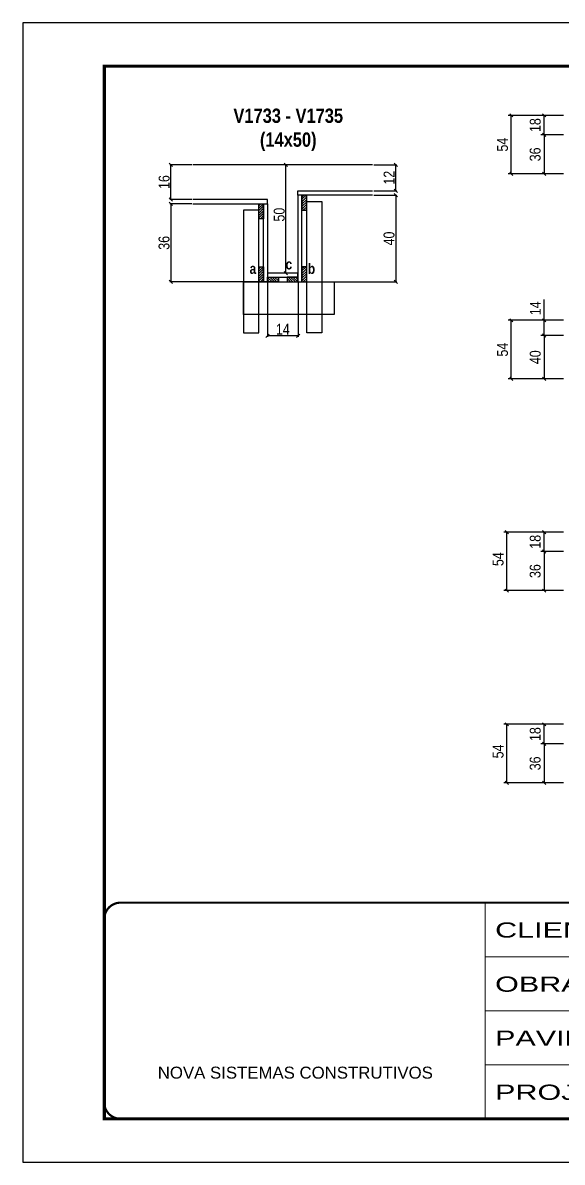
# Model space of a CAD drawing. Extents: x 3309 to 10008, y -2522 to 14608.
# Drawn here: x 8078 to 8574, y 7815 to 8865 of the extents above; entities that cross this region are included whole.
import ezdxf

# ---------------------------------------------------------------- set-up
doc = ezdxf.new("R2010")
doc.units = 0
doc.linetypes.add('CONTINUO', pattern=[0])
doc.linetypes.add('DASHED', pattern=[0.75, 0.5, -0.25])
for name, color, linetype, lineweight in [('CONCRETO', 251, 'Continuous', 25), ('Folhas', 255, 'Continuous', 9), ('SARRAFO DE PRESSAO', 251, 'DASHED', 9)]:
    doc.layers.add(name, color=color, linetype=linetype, lineweight=lineweight)
for name, color, linetype in [('COTA', 241, 'Continuous'), ('detalhes', 4, 'Continuous'), ('NOMENCLATURA', 7, 'Continuous'), ('Painéis', 200, 'Continuous'), ('SARR_2.2x7', 40, 'Continuous'), ('SARR_3.5x7', 81, 'Continuous')]:
    doc.layers.add(name, color=color, linetype=linetype)
doc.layers.add('Laje_Perimetro', color=7, linetype='Continuous', plot=False)
doc.styles.add('ARIAL', font='arial.ttf')
doc.styles.add('COTA TECNICA', font='techl___.ttf', dxfattribs={"height": 10})
doc.styles.add('COTA TECNICA 2X', font='techl___.ttf', dxfattribs={"height": 10})
doc.styles.add('TECNICA', font='techb___.ttf', dxfattribs={"height": 10})
doc.styles.add('Tecnologia', font='')
doc.styles.get('Tecnologia').set_extended_font_data('Forgotten Futurist')
doc.dimstyles.new('PAINEL', dxfattribs={"dimtxt": 10, "dimasz": 3, "dimexe": 3, "dimexo": 3, "dimgap": 3, "dimtad": 1, "dimdec": 1, "dimzin": 12, "dimdsep": 46, "dimtxsty": 'COTA TECNICA', "dimblk1": 'OBLIQUE', "dimblk2": 'OBLIQUE', "dimsah": 1, "dimcen": 0.9, "dimclrd": 4, "dimclre": 4, "dimclrt": 240, "dimadec": 1, "dimazin": 3, "dimtfac": 1, "dimtdec": 1, "dimtmove": 0, "dimatfit": 3, "dimfxl": 1, "dimtolj": 1, "dimtzin": 12, "dimarcsym": 0})
doc.dimstyles.new('SECAO', dxfattribs={"dimscale": 0.333333, "dimtxt": 5, "dimasz": 9, "dimexe": 3, "dimexo": 3, "dimgap": 3, "dimtad": 1, "dimdec": 1, "dimlfac": 0.5, "dimzin": 12, "dimdsep": 46, "dimtxsty": 'COTA TECNICA 2X', "dimblk1": 'OBLIQUE', "dimblk2": 'OBLIQUE', "dimsah": 1, "dimcen": 0.9, "dimclrd": 4, "dimclre": 4, "dimclrt": 240, "dimadec": 1, "dimazin": 3, "dimtfac": 1, "dimtdec": 1, "dimtmove": 0, "dimatfit": 3, "dimfxl": 1, "dimtolj": 1, "dimtzin": 12, "dimarcsym": 0})

# ---------------------------------------------------------------- blocks, each defined once
blk = doc.blocks.new('9999999999')
at = {"color": 30, "linetype": 'CONTINUO'}
for p, q in [((98564.6, 34230.2), (98564.6, 34429.4)), ((98564.6, 34379.6), (99584, 34379.6)), ((98564.6, 34329.8), (99488, 34329.8)), ((99584, 34329.8), (99488, 34329.8)), ((99488, 34329.8), (99488, 34230.2)), ((98564.6, 34280), (99488, 34280))]:
    blk.add_line(p, q, dxfattribs=at)
at = {"color": 30, "linetype": 'CONTINUO', "const_width": 2}
blk.add_lwpolyline([(99584, 34230.2), (99584, 34414.4, 0.414214), (99569, 34429.4), (98229, 34429.4, 0.414214), (98214, 34414.4), (98214, 34245.2, 0.414214), (98229, 34230.2), (99584, 34230.2)], format="xyb", dxfattribs=at)
at = {"layer": 'Folhas'}
blk.add_lwpolyline([(98139, 34190.2), (99624, 34190.2), (99624, 35240.2), (98139, 35240.2)], close=True, dxfattribs=at)
at = {"layer": 'Folhas', "color": 30, "const_width": 3}
blk.add_lwpolyline([(98214, 34230.2), (99584, 34230.2), (99584, 35200.2), (98214, 35200.2)], close=True, dxfattribs=at)
at = {"color": 7, "linetype": 'Continuous', "ltscale": 5, "style": 'ARIAL'}
for s, height, p in [('SKR', 15.48, (98837.7, 34393.1)), ('LEAF LOEFGREN', 15.483, (98837.7, 34343.3)), ('ÁTICO', 15.48, (98837.7, 34293.5)), ('NOVA SISTEMAS CONSTRUTIVOS', 11.059, (98263.2, 34267.2)), ('LATERAIS DE VIGAS', 15.483, (98837.7, 34243.7))]:
    blk.add_text(s, height=height, dxfattribs=at).set_placement(p)
at = {"layer": 'Folhas', "color": 7, "style": 'Tecnologia', "width": 1.5}
for s, p in [('CLIENTE:', (98573.7, 34397.2)), ('OBRA:', (98573.7, 34347.3)), ('PAVIMENTO:', (98573.7, 34297.5)), ('PROJETO:', (98573.7, 34247.7))]:
    blk.add_text(s, height=14, dxfattribs=at).set_placement(p)
blk = doc.blocks.new('_Oblique')
at = {"color": 0, "linetype": 'ByBlock', "lineweight": -2}
blk.add_line((-0.5, -0.5), (0.5, 0.5), dxfattribs=at)
blk = doc.blocks.new('*D3283')
at = {"layer": 'COTA', "color": 4, "lineweight": -2, "transparency": 16777216}
for p, q in [((8303.2, 8625.2), (8303.2, 8575.5)), ((8331.2, 8625.2), (8331.2, 8575.5)), ((8331.2, 8576.5), (8303.2, 8576.5))]:
    blk.add_line(p, q, dxfattribs=at)
at = {"layer": 'Defpoints', "color": 0, "transparency": 16777216}
for p in [(8303.2, 8626.2), (8331.2, 8626.2), (8303.2, 8576.5)]:
    blk.add_point(p, dxfattribs=at)
at = {"layer": 'COTA', "color": 4, "lineweight": -2, "transparency": 16777216, "xscale": 3, "yscale": 3, "zscale": 3, "rotation": 180}
blk.add_blockref('_Oblique', (8303.2, 8576.5), dxfattribs=at)
at = {"layer": 'COTA', "color": 4, "lineweight": -2, "transparency": 16777216, "xscale": 3, "yscale": 3, "zscale": 3}
blk.add_blockref('_Oblique', (8331.2, 8576.5), dxfattribs=at)
at = {"layer": 'COTA', "color": 240, "transparency": 16777216, "insert": (8317.2, 8582.6), "char_height": 10, "attachment_point": 5, "style": 'COTA TECNICA 2X'}
blk.add_mtext('\\A1;14', dxfattribs=at)
blk = doc.blocks.new('*D3284')
at = {"layer": 'COTA', "color": 4, "lineweight": -2, "transparency": 16777216}
for p, q in [((8233.5, 8698.2), (8213.1, 8698.2)), ((8214.1, 8698.2), (8214.1, 8626.2)), ((8294.2, 8626.2), (8213.1, 8626.2))]:
    blk.add_line(p, q, dxfattribs=at)
at = {"layer": 'Defpoints', "color": 0, "transparency": 16777216}
for p in [(8234.5, 8698.2), (8214.1, 8626.2), (8295.2, 8626.2, 0)]:
    blk.add_point(p, dxfattribs=at)
at = {"layer": 'COTA', "color": 4, "lineweight": -2, "transparency": 16777216, "xscale": 3, "yscale": 3, "zscale": 3}
for p, rotation in [((8214.1, 8698.2), 90), ((8214.1, 8626.2), 270)]:
    blk.add_blockref('_Oblique', p, dxfattribs=dict(at, rotation=rotation))
at = {"layer": 'COTA', "color": 240, "transparency": 16777216, "insert": (8207.9, 8662.2), "char_height": 10, "attachment_point": 5, "rotation": 90, "style": 'COTA TECNICA 2X'}
blk.add_mtext('\\A1;36', dxfattribs=at)
blk = doc.blocks.new('*D3285')
at = {"layer": 'COTA', "color": 4, "lineweight": -2, "transparency": 16777216}
for p, q in [((8400.9, 8706.2), (8422.1, 8706.2)), ((8421.1, 8706.2), (8421.1, 8626.2)), ((8340.2, 8626.2), (8422.1, 8626.2))]:
    blk.add_line(p, q, dxfattribs=at)
at = {"layer": 'Defpoints', "color": 0, "transparency": 16777216}
for p in [(8399.9, 8706.2), (8339.2, 8626.2, 0), (8421.1, 8626.2)]:
    blk.add_point(p, dxfattribs=at)
at = {"layer": 'COTA', "color": 4, "lineweight": -2, "transparency": 16777216, "xscale": 3, "yscale": 3, "zscale": 3}
for p, rotation in [((8421.1, 8706.2), 90), ((8421.1, 8626.2), 270)]:
    blk.add_blockref('_Oblique', p, dxfattribs=dict(at, rotation=rotation))
at = {"layer": 'COTA', "color": 240, "transparency": 16777216, "insert": (8415, 8666.2), "char_height": 10, "attachment_point": 5, "rotation": 90, "style": 'COTA TECNICA 2X'}
blk.add_mtext('\\A1;40', dxfattribs=at)
blk = doc.blocks.new('*D3286')
at = {"layer": 'COTA', "color": 4, "lineweight": -2, "transparency": 16777216}
for p, q in [((8330.2, 8734.2), (8319, 8734.2)), ((8320, 8634.2), (8320, 8734.2)), ((8330.2, 8634.2), (8319, 8634.2))]:
    blk.add_line(p, q, dxfattribs=at)
at = {"layer": 'Defpoints', "color": 0, "transparency": 16777216}
for p in [(8320, 8734.2), (8331.2, 8734.2), (8331.2, 8634.2)]:
    blk.add_point(p, dxfattribs=at)
at = {"layer": 'COTA', "color": 4, "lineweight": -2, "transparency": 16777216, "xscale": 3, "yscale": 3, "zscale": 3}
for p, rotation in [((8320, 8734.2), 90), ((8320, 8634.2), 270)]:
    blk.add_blockref('_Oblique', p, dxfattribs=dict(at, rotation=rotation))
at = {"layer": 'COTA', "color": 240, "transparency": 16777216, "insert": (8313.9, 8688.2), "char_height": 10, "attachment_point": 5, "rotation": 90, "style": 'COTA TECNICA 2X'}
blk.add_mtext('\\A1;50', dxfattribs=at)
blk = doc.blocks.new('*D3287')
at = {"layer": 'COTA', "color": 4, "lineweight": -2, "transparency": 16777216}
for p, q in [((8400.9, 8734.2), (8422.1, 8734.2)), ((8421.1, 8710.2), (8421.1, 8734.2)), ((8400.9, 8710.2), (8422.1, 8710.2))]:
    blk.add_line(p, q, dxfattribs=at)
at = {"layer": 'Defpoints', "color": 0, "transparency": 16777216}
for p in [(8399.9, 8734.2), (8421.1, 8734.2), (8399.9, 8710.2)]:
    blk.add_point(p, dxfattribs=at)
at = {"layer": 'COTA', "color": 4, "lineweight": -2, "transparency": 16777216, "xscale": 3, "yscale": 3, "zscale": 3}
for p, rotation in [((8421.1, 8734.2), 90), ((8421.1, 8710.2), 270)]:
    blk.add_blockref('_Oblique', p, dxfattribs=dict(at, rotation=rotation))
at = {"layer": 'COTA', "color": 240, "transparency": 16777216, "insert": (8415, 8722.2), "char_height": 10, "attachment_point": 5, "rotation": 90, "style": 'COTA TECNICA 2X'}
blk.add_mtext('\\A1;12', dxfattribs=at)
blk = doc.blocks.new('*D3308')
at = {"layer": 'COTA', "color": 4, "lineweight": -2, "transparency": 16777216}
for p, q in [((8233.5, 8734.2), (8213.1, 8734.2)), ((8214.1, 8702.2), (8214.1, 8734.2)), ((8233.5, 8702.2), (8213.1, 8702.2))]:
    blk.add_line(p, q, dxfattribs=at)
at = {"layer": 'Defpoints', "color": 0, "transparency": 16777216}
for p in [(8214.1, 8734.2), (8234.5, 8734.2), (8234.5, 8702.2)]:
    blk.add_point(p, dxfattribs=at)
at = {"layer": 'COTA', "color": 4, "lineweight": -2, "transparency": 16777216, "xscale": 3, "yscale": 3, "zscale": 3}
for p, rotation in [((8214.1, 8734.2), 90), ((8214.1, 8702.2), 270)]:
    blk.add_blockref('_Oblique', p, dxfattribs=dict(at, rotation=rotation))
at = {"layer": 'COTA', "color": 240, "transparency": 16777216, "insert": (8208, 8718.2), "char_height": 10, "attachment_point": 5, "rotation": 90, "style": 'COTA TECNICA 2X'}
blk.add_mtext('\\A1;16', dxfattribs=at)
blk = doc.blocks.new('*D3312')
at = {"layer": 'COTA', "color": 4, "lineweight": -2, "transparency": 16777216}
for p, q in [((8575.4, 8779.7), (8554.7, 8779.7)), ((8557.7, 8761.7), (8557.7, 8779.7)), ((8575.4, 8761.7), (8554.7, 8761.7))]:
    blk.add_line(p, q, dxfattribs=at)
at = {"layer": 'Defpoints', "color": 0, "transparency": 16777216}
for p in [(8557.7, 8779.7), (8578.4, 8779.7), (8578.4, 8761.7)]:
    blk.add_point(p, dxfattribs=at)
at = {"layer": 'COTA', "color": 4, "lineweight": -2, "transparency": 16777216, "xscale": 3, "yscale": 3, "zscale": 3}
for p, rotation in [((8557.7, 8779.7), 90), ((8557.7, 8761.7), 270)]:
    blk.add_blockref('_Oblique', p, dxfattribs=dict(at, rotation=rotation))
at = {"layer": 'COTA', "color": 240, "transparency": 16777216, "insert": (8549.6, 8770.7), "char_height": 10, "attachment_point": 5, "rotation": 90, "style": 'COTA TECNICA'}
blk.add_mtext('\\A1;18', dxfattribs=at)
blk = doc.blocks.new('*D3313')
at = {"layer": 'COTA', "color": 4, "lineweight": -2, "transparency": 16777216}
for p, q in [((8575.4, 8761.7), (8554.7, 8761.7)), ((8557.7, 8761.7), (8557.7, 8725.7)), ((8575.4, 8725.7), (8554.7, 8725.7))]:
    blk.add_line(p, q, dxfattribs=at)
at = {"layer": 'Defpoints', "color": 0, "transparency": 16777216}
for p in [(8578.4, 8761.7), (8557.7, 8725.7), (8578.4, 8725.7)]:
    blk.add_point(p, dxfattribs=at)
at = {"layer": 'COTA', "color": 4, "lineweight": -2, "transparency": 16777216, "xscale": 3, "yscale": 3, "zscale": 3}
for p, rotation in [((8557.7, 8761.7), 90), ((8557.7, 8725.7), 270)]:
    blk.add_blockref('_Oblique', p, dxfattribs=dict(at, rotation=rotation))
at = {"layer": 'COTA', "color": 240, "transparency": 16777216, "insert": (8549.5, 8743.7), "char_height": 10, "attachment_point": 5, "rotation": 90, "style": 'COTA TECNICA'}
blk.add_mtext('\\A1;36', dxfattribs=at)
blk = doc.blocks.new('*D3314')
at = {"layer": 'COTA', "color": 4, "lineweight": -2, "transparency": 16777216}
for p, q in [((8575.4, 8779.7), (8524.5, 8779.7)), ((8527.5, 8725.7), (8527.5, 8779.7)), ((8575.4, 8725.7), (8524.5, 8725.7))]:
    blk.add_line(p, q, dxfattribs=at)
at = {"layer": 'Defpoints', "color": 0, "transparency": 16777216}
for p in [(8527.5, 8779.7), (8578.4, 8779.7), (8578.4, 8725.7)]:
    blk.add_point(p, dxfattribs=at)
at = {"layer": 'COTA', "color": 4, "lineweight": -2, "transparency": 16777216, "xscale": 3, "yscale": 3, "zscale": 3}
for p, rotation in [((8527.5, 8779.7), 90), ((8527.5, 8725.7), 270)]:
    blk.add_blockref('_Oblique', p, dxfattribs=dict(at, rotation=rotation))
at = {"layer": 'COTA', "color": 240, "transparency": 16777216, "insert": (8519.4, 8752.7), "char_height": 10, "attachment_point": 5, "rotation": 90, "style": 'COTA TECNICA'}
blk.add_mtext('\\A1;54', dxfattribs=at)
blk = doc.blocks.new('*D3293')
at = {"layer": 'COTA', "color": 4, "lineweight": -2, "transparency": 16777216}
for p, q in [((8557.7, 8590.8), (8557.7, 8610)), ((8575.4, 8590.8), (8554.7, 8590.8)), ((8557.7, 8576.8), (8557.7, 8590.8)), ((8575.4, 8576.8), (8554.7, 8576.8))]:
    blk.add_line(p, q, dxfattribs=at)
at = {"layer": 'Defpoints', "color": 0, "transparency": 16777216}
for p in [(8557.7, 8590.8), (8578.4, 8590.8), (8578.4, 8576.8)]:
    blk.add_point(p, dxfattribs=at)
at = {"layer": 'COTA', "color": 4, "lineweight": -2, "transparency": 16777216, "xscale": 3, "yscale": 3, "zscale": 3}
for p, rotation in [((8557.7, 8590.8), 90), ((8557.7, 8576.8), 270)]:
    blk.add_blockref('_Oblique', p, dxfattribs=dict(at, rotation=rotation))
at = {"layer": 'COTA', "color": 240, "transparency": 16777216, "insert": (8549.6, 8601.9), "char_height": 10, "attachment_point": 5, "rotation": 90, "style": 'COTA TECNICA'}
blk.add_mtext('\\A1;14', dxfattribs=at)
blk = doc.blocks.new('*D3294')
at = {"layer": 'COTA', "color": 4, "lineweight": -2, "transparency": 16777216}
for p, q in [((8575.4, 8576.8), (8554.7, 8576.8)), ((8557.7, 8576.8), (8557.7, 8536.8)), ((8575.4, 8536.8), (8554.7, 8536.8))]:
    blk.add_line(p, q, dxfattribs=at)
at = {"layer": 'Defpoints', "color": 0, "transparency": 16777216}
for p in [(8578.4, 8576.8), (8557.7, 8536.8), (8578.4, 8536.8)]:
    blk.add_point(p, dxfattribs=at)
at = {"layer": 'COTA', "color": 4, "lineweight": -2, "transparency": 16777216, "xscale": 3, "yscale": 3, "zscale": 3}
for p, rotation in [((8557.7, 8576.8), 90), ((8557.7, 8536.8), 270)]:
    blk.add_blockref('_Oblique', p, dxfattribs=dict(at, rotation=rotation))
at = {"layer": 'COTA', "color": 240, "transparency": 16777216, "insert": (8549.6, 8556.8), "char_height": 10, "attachment_point": 5, "rotation": 90, "style": 'COTA TECNICA'}
blk.add_mtext('\\A1;40', dxfattribs=at)
blk = doc.blocks.new('*D3295')
at = {"layer": 'COTA', "color": 4, "lineweight": -2, "transparency": 16777216}
for p, q in [((8575.4, 8590.8), (8524.5, 8590.8)), ((8527.5, 8536.8), (8527.5, 8590.8)), ((8575.4, 8536.8), (8524.5, 8536.8))]:
    blk.add_line(p, q, dxfattribs=at)
at = {"layer": 'Defpoints', "color": 0, "transparency": 16777216}
for p in [(8527.5, 8590.8), (8578.4, 8590.8), (8578.4, 8536.8)]:
    blk.add_point(p, dxfattribs=at)
at = {"layer": 'COTA', "color": 4, "lineweight": -2, "transparency": 16777216, "xscale": 3, "yscale": 3, "zscale": 3}
for p, rotation in [((8527.5, 8590.8), 90), ((8527.5, 8536.8), 270)]:
    blk.add_blockref('_Oblique', p, dxfattribs=dict(at, rotation=rotation))
at = {"layer": 'COTA', "color": 240, "transparency": 16777216, "insert": (8519.4, 8563.8), "char_height": 10, "attachment_point": 5, "rotation": 90, "style": 'COTA TECNICA'}
blk.add_mtext('\\A1;54', dxfattribs=at)
blk = doc.blocks.new('*D3299')
at = {"layer": 'COTA', "color": 4, "lineweight": -2, "transparency": 16777216}
for p, q in [((8575.4, 8395.7), (8554.7, 8395.7)), ((8557.7, 8377.7), (8557.7, 8395.7)), ((8575.4, 8377.7), (8554.7, 8377.7))]:
    blk.add_line(p, q, dxfattribs=at)
at = {"layer": 'Defpoints', "color": 0, "transparency": 16777216}
for p in [(8557.7, 8395.7), (8578.4, 8395.7), (8578.4, 8377.7)]:
    blk.add_point(p, dxfattribs=at)
at = {"layer": 'COTA', "color": 4, "lineweight": -2, "transparency": 16777216, "xscale": 3, "yscale": 3, "zscale": 3}
for p, rotation in [((8557.7, 8395.7), 90), ((8557.7, 8377.7), 270)]:
    blk.add_blockref('_Oblique', p, dxfattribs=dict(at, rotation=rotation))
at = {"layer": 'COTA', "color": 240, "transparency": 16777216, "insert": (8549.6, 8386.7), "char_height": 10, "attachment_point": 5, "rotation": 90, "style": 'COTA TECNICA'}
blk.add_mtext('\\A1;18', dxfattribs=at)
blk = doc.blocks.new('*D3300')
at = {"layer": 'COTA', "color": 4, "lineweight": -2, "transparency": 16777216}
for p, q in [((8575.4, 8377.7), (8554.7, 8377.7)), ((8557.7, 8377.7), (8557.7, 8341.7)), ((8575.4, 8341.7), (8554.7, 8341.7))]:
    blk.add_line(p, q, dxfattribs=at)
at = {"layer": 'Defpoints', "color": 0, "transparency": 16777216}
for p in [(8578.4, 8377.7), (8557.7, 8341.7), (8578.4, 8341.7)]:
    blk.add_point(p, dxfattribs=at)
at = {"layer": 'COTA', "color": 4, "lineweight": -2, "transparency": 16777216, "xscale": 3, "yscale": 3, "zscale": 3}
for p, rotation in [((8557.7, 8377.7), 90), ((8557.7, 8341.7), 270)]:
    blk.add_blockref('_Oblique', p, dxfattribs=dict(at, rotation=rotation))
at = {"layer": 'COTA', "color": 240, "transparency": 16777216, "insert": (8549.5, 8359.7), "char_height": 10, "attachment_point": 5, "rotation": 90, "style": 'COTA TECNICA'}
blk.add_mtext('\\A1;36', dxfattribs=at)
blk = doc.blocks.new('*D3301')
at = {"layer": 'COTA', "color": 4, "lineweight": -2, "transparency": 16777216}
for p, q in [((8575.4, 8395.7), (8520.5, 8395.7)), ((8523.5, 8341.7), (8523.5, 8395.7)), ((8575.4, 8341.7), (8520.5, 8341.7))]:
    blk.add_line(p, q, dxfattribs=at)
at = {"layer": 'Defpoints', "color": 0, "transparency": 16777216}
for p in [(8523.5, 8395.7), (8578.4, 8395.7), (8578.4, 8341.7)]:
    blk.add_point(p, dxfattribs=at)
at = {"layer": 'COTA', "color": 4, "lineweight": -2, "transparency": 16777216, "xscale": 3, "yscale": 3, "zscale": 3}
for p, rotation in [((8523.5, 8395.7), 90), ((8523.5, 8341.7), 270)]:
    blk.add_blockref('_Oblique', p, dxfattribs=dict(at, rotation=rotation))
at = {"layer": 'COTA', "color": 240, "transparency": 16777216, "insert": (8515.4, 8370.7), "char_height": 10, "attachment_point": 5, "rotation": 90, "style": 'COTA TECNICA'}
blk.add_mtext('\\A1;54', dxfattribs=at)
blk = doc.blocks.new('*D3305')
at = {"layer": 'COTA', "color": 4, "lineweight": -2, "transparency": 16777216}
for p, q in [((8575.4, 8218.5), (8554.7, 8218.5)), ((8557.7, 8200.5), (8557.7, 8218.5)), ((8575.4, 8200.5), (8554.7, 8200.5))]:
    blk.add_line(p, q, dxfattribs=at)
at = {"layer": 'Defpoints', "color": 0, "transparency": 16777216}
for p in [(8557.7, 8218.5), (8578.4, 8218.5), (8578.4, 8200.5)]:
    blk.add_point(p, dxfattribs=at)
at = {"layer": 'COTA', "color": 4, "lineweight": -2, "transparency": 16777216, "xscale": 3, "yscale": 3, "zscale": 3}
for p, rotation in [((8557.7, 8218.5), 90), ((8557.7, 8200.5), 270)]:
    blk.add_blockref('_Oblique', p, dxfattribs=dict(at, rotation=rotation))
at = {"layer": 'COTA', "color": 240, "transparency": 16777216, "insert": (8549.6, 8209.5), "char_height": 10, "attachment_point": 5, "rotation": 90, "style": 'COTA TECNICA'}
blk.add_mtext('\\A1;18', dxfattribs=at)
blk = doc.blocks.new('*D3306')
at = {"layer": 'COTA', "color": 4, "lineweight": -2, "transparency": 16777216}
for p, q in [((8575.4, 8200.5), (8554.7, 8200.5)), ((8557.7, 8200.5), (8557.7, 8164.5)), ((8575.4, 8164.5), (8554.7, 8164.5))]:
    blk.add_line(p, q, dxfattribs=at)
at = {"layer": 'Defpoints', "color": 0, "transparency": 16777216}
for p in [(8578.4, 8200.5), (8557.7, 8164.5), (8578.4, 8164.5)]:
    blk.add_point(p, dxfattribs=at)
at = {"layer": 'COTA', "color": 4, "lineweight": -2, "transparency": 16777216, "xscale": 3, "yscale": 3, "zscale": 3}
for p, rotation in [((8557.7, 8200.5), 90), ((8557.7, 8164.5), 270)]:
    blk.add_blockref('_Oblique', p, dxfattribs=dict(at, rotation=rotation))
at = {"layer": 'COTA', "color": 240, "transparency": 16777216, "insert": (8549.5, 8182.5), "char_height": 10, "attachment_point": 5, "rotation": 90, "style": 'COTA TECNICA'}
blk.add_mtext('\\A1;36', dxfattribs=at)
blk = doc.blocks.new('*D3307')
at = {"layer": 'COTA', "color": 4, "lineweight": -2, "transparency": 16777216}
for p, q in [((8575.4, 8218.5), (8520.5, 8218.5)), ((8523.5, 8164.5), (8523.5, 8218.5)), ((8575.4, 8164.5), (8520.5, 8164.5))]:
    blk.add_line(p, q, dxfattribs=at)
at = {"layer": 'Defpoints', "color": 0, "transparency": 16777216}
for p in [(8523.5, 8218.5), (8578.4, 8218.5), (8578.4, 8164.5)]:
    blk.add_point(p, dxfattribs=at)
at = {"layer": 'COTA', "color": 4, "lineweight": -2, "transparency": 16777216, "xscale": 3, "yscale": 3, "zscale": 3}
for p, rotation in [((8523.5, 8218.5), 90), ((8523.5, 8164.5), 270)]:
    blk.add_blockref('_Oblique', p, dxfattribs=dict(at, rotation=rotation))
at = {"layer": 'COTA', "color": 240, "transparency": 16777216, "insert": (8515.4, 8193.5), "char_height": 10, "attachment_point": 5, "rotation": 90, "style": 'COTA TECNICA'}
blk.add_mtext('\\A1;54', dxfattribs=at)

msp = doc.modelspace()

# ---------------------------------------------------------------- hatches: boundary and pattern name
at = {"layer": 'SARR_2.2x7'}
h = msp.add_hatch(dxfattribs=at)
h.set_pattern_fill('ANSI31', color=256, scale=0.5)
h.set_pattern_definition([(45, (-115227.018, -24529.297), (-1.122532015, 1.122532015), [])])
h.paths.add_polyline_path([(8339.15, 8692.24), (8334.75, 8692.24), (8334.75, 8706.24), (8339.15, 8706.24)])
h = msp.add_hatch(dxfattribs=at)
h.set_pattern_fill('ANSI31', color=256, scale=0.5)
h.set_pattern_definition([(45, (-115217.018, -24537.297), (-1.122532015, 1.122532015), [])])
h.paths.add_polyline_path([(8295.15, 8684.24), (8299.55, 8684.24), (8299.55, 8698.24), (8295.15, 8698.24)])
h = msp.add_hatch(dxfattribs=at)
h.set_pattern_fill('ANSI31', color=256, scale=0.5)
h.set_pattern_definition([(45, (-115217.018, -24595.297), (-1.122532015, 1.122532015), [])])
h.paths.add_polyline_path([(8295.15, 8626.24), (8299.55, 8626.24), (8299.55, 8640.24), (8295.15, 8640.24)])
h = msp.add_hatch(dxfattribs=at)
h.set_pattern_fill('ANSI31', color=256, scale=0.5)
h.set_pattern_definition([(45, (-115227.018, -24595.297), (-1.122532015, 1.122532015), [])])
h.paths.add_polyline_path([(8339.15, 8626.24), (8334.75, 8626.24), (8334.75, 8640.24), (8339.15, 8640.24)])
h = msp.add_hatch(dxfattribs=at)
h.set_pattern_fill('ANSI31', color=256, scale=0.5, angle=90)
h.set_pattern_definition([(135, (41538.6903, -114885.928), (-1.122532015, -1.122532015), [])])
h.paths.add_polyline_path([(8313.15, 8626.24), (8313.15, 8630.64), (8303.15, 8630.64), (8303.15, 8626.24)])
h = msp.add_hatch(dxfattribs=at)
h.set_pattern_fill('ANSI31', color=256, scale=0.5, angle=90)
h.set_pattern_definition([(135, (41528.6903, -114885.928), (-1.122532015, -1.122532015), [])])
h.paths.add_polyline_path([(8321.15, 8630.64), (8321.15, 8626.24), (8331.15, 8626.24), (8331.15, 8630.64)])

# ---------------------------------------------------------------- linework, layer by layer
at = {"layer": 'CONCRETO', "linetype": 'Continuous'}
msp.add_line((8399.85, 8734.24), (8234.45, 8734.24), dxfattribs=at)
at = {"layer": 'Laje_Perimetro'}
msp.add_lwpolyline([(9562.87, 8864.98), (8077.87, 8864.98), (8077.87, 7814.98), (9562.87, 7814.98)], close=True, dxfattribs=at)
at = {"layer": 'Painéis', "linetype": 'Continuous', "elevation": 0}
for points in [[(8399.85, 8706.24), (8331.15, 8706.24), (8331.15, 8710.24), (8399.85, 8710.24)], [(8234.45, 8698.24), (8303.15, 8698.24), (8303.15, 8702.24), (8234.45, 8702.24)]]:
    msp.add_lwpolyline(points, dxfattribs=at)
at = {"layer": 'Painéis', "linetype": 'Continuous'}
for points in [[(8334.75, 8626.24), (8334.75, 8706.24), (8331.15, 8706.24), (8331.15, 8626.24)], [(8299.55, 8626.24), (8299.55, 8698.24), (8303.15, 8698.24), (8303.15, 8626.24)], [(8331.15, 8634.24), (8303.15, 8634.24), (8303.15, 8630.64), (8331.15, 8630.64)]]:
    msp.add_lwpolyline(points, close=True, dxfattribs=at)
at = {"layer": 'SARR_2.2x7'}
for points in [[(8334.75, 8706.24), (8334.75, 8692.24), (8339.15, 8692.24), (8339.15, 8706.24)], [(8299.55, 8698.24), (8299.55, 8684.24), (8295.15, 8684.24), (8295.15, 8698.24)], [(8299.55, 8640.24), (8299.55, 8626.24), (8295.15, 8626.24), (8295.15, 8640.24)], [(8334.75, 8640.24), (8334.75, 8626.24), (8339.15, 8626.24), (8339.15, 8640.24)], [(8303.15, 8630.64), (8313.15, 8630.64), (8313.15, 8626.24), (8303.15, 8626.24)], [(8331.15, 8630.64), (8321.15, 8630.64), (8321.15, 8626.24), (8331.15, 8626.24)]]:
    msp.add_lwpolyline(points, close=True, dxfattribs=at)
at = {"layer": 'SARR_3.5x7'}
for points in [[(8339.15, 8700.24), (8353.15, 8700.24), (8353.15, 8579.26), (8339.15, 8579.26)], [(8295.15, 8692.24), (8281.15, 8692.24), (8281.15, 8579.26), (8295.15, 8579.26)], [(8281.15, 8626.24), (8364.34, 8626.24), (8364.34, 8596.15), (8281.15, 8596.15)]]:
    msp.add_lwpolyline(points, close=True, dxfattribs=at)

# ---------------------------------------------------------------- block references
at = {"layer": 'SARRAFO DE PRESSAO', "color": 6, "linetype": 'ByBlock'}
msp.add_blockref('9999999999', (-90061.11, -26375.22), dxfattribs=at)

# ---------------------------------------------------------------- texts
at = {"layer": 'detalhes', "style": 'TECNICA'}
for s, p in [('c', (8319.7, 8637.71)), ('b', (8340.19, 8633.59)), ('a', (8286.63, 8633.6))]:
    msp.add_text(s, height=9.6, dxfattribs=at).set_placement(p)
at = {"layer": 'NOMENCLATURA', "insert": (8322.18, 8785.94), "char_height": 13.2, "attachment_point": 2, "style": 'TECNICA'}
msp.add_mtext_dynamic_manual_height_columns('V1733 - V1735\\P(14x50)', width=300.2766, gutter_width=1, heights=[0], dxfattribs=at)

# ---------------------------------------------------------------- dimensions: what is measured, and where the dimension line sits
at = {"layer": 'COTA'}
for base, p1, p2, dimstyle, picture, middle in [((8527.49, 8779.72), (8578.4, 8725.72), (8578.4, 8779.72), 'PAINEL', '*D3314', (8519.38, 8752.72)), ((8557.72, 8779.72), (8578.4, 8761.72), (8578.4, 8779.72), 'PAINEL', '*D3312', (8549.62, 8770.72)), ((8557.72, 8725.72), (8578.4, 8761.72), (8578.4, 8725.72), 'PAINEL', '*D3313', (8549.5, 8743.72)), ((8214.1, 8734.24), (8234.45, 8702.24), (8234.45, 8734.24), 'SECAO', '*D3308', (8208, 8718.24)), ((8421.07, 8734.24), (8399.85, 8710.24), (8399.85, 8734.24), 'SECAO', '*D3287', (8415.01, 8722.24)), ((8421.07, 8626.24, 0), (8399.85, 8706.24), (8339.15, 8626.24), 'SECAO', '*D3285', (8414.97, 8666.24, 0)), ((8214.1, 8626.24, 0), (8234.45, 8698.24), (8295.15, 8626.24), 'SECAO', '*D3284', (8207.89, 8662.24, 0)), ((8557.72, 8590.84), (8578.4, 8576.84), (8578.4, 8590.84), 'PAINEL', '*D3293', (8549.65, 8601.9)), ((8527.49, 8590.84), (8578.4, 8536.84), (8578.4, 8590.84), 'PAINEL', '*D3295', (8519.38, 8563.84)), ((8557.72, 8536.84), (8578.4, 8576.84), (8578.4, 8536.84), 'PAINEL', '*D3294', (8549.62, 8556.84)), ((8557.72, 8395.68), (8578.4, 8377.68), (8578.4, 8395.68), 'PAINEL', '*D3299', (8549.62, 8386.68)), ((8557.72, 8341.68), (8578.4, 8377.68), (8578.4, 8341.68), 'PAINEL', '*D3300', (8549.5, 8359.68)), ((8557.72, 8218.49), (8578.4, 8200.49), (8578.4, 8218.49), 'PAINEL', '*D3305', (8549.62, 8209.49)), ((8557.72, 8164.49), (8578.4, 8200.49), (8578.4, 8164.49), 'PAINEL', '*D3306', (8549.5, 8182.49))]:
    dim = msp.add_linear_dim(base=base, p1=p1, p2=p2, angle=90, dimstyle=dimstyle, dxfattribs=at)
    dim.commit()
    dim.dimension.update_dxf_attribs({"geometry": picture, "text_midpoint": middle})
for base, p1, p2, angle, dimstyle, picture, middle in [((8319.98, 8734.24), (8331.15, 8634.24), (8331.15, 8734.24), 90, 'SECAO', '*D3286', (8319.98, 8688.24)), ((8303.15, 8576.49), (8331.15, 8626.24), (8303.15, 8626.24), 180, 'SECAO', '*D3283', (8317.15, 8576.49)), ((8523.5, 8395.68), (8578.4, 8341.68), (8578.4, 8395.68), 90, 'PAINEL', '*D3301', (8523.5, 8370.68)), ((8523.5, 8218.49), (8578.4, 8164.49), (8578.4, 8218.49), 90, 'PAINEL', '*D3307', (8523.5, 8193.49))]:
    dim = msp.add_linear_dim(base=base, p1=p1, p2=p2, angle=angle, dimstyle=dimstyle, dxfattribs=at)
    dim.commit()
    dim.dimension.update_dxf_attribs({"geometry": picture, "text_midpoint": middle, "dimtype": 160})

doc.saveas('drawing.dxf')
